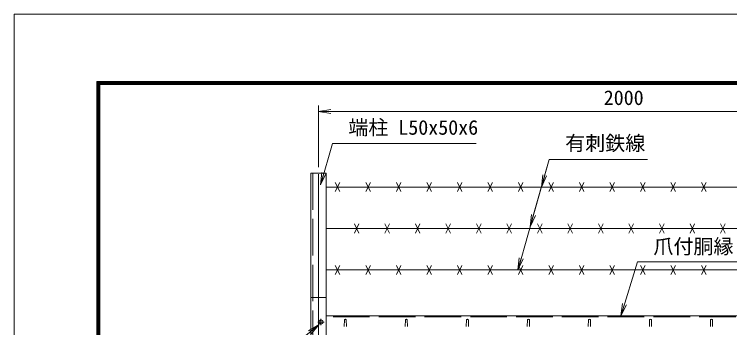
# Model space of a CAD drawing. Units: millimetres, scale not verified. Extents: x -4200 to 4200, y -2970 to 2970.
# Drawn here: x -4200 to -1855, y 1942 to 2970 of the extents above; entities that cross this region are included whole.
import ezdxf
from ezdxf.enums import TextEntityAlignment as Align

# ---------------------------------------------------------------- set-up
doc = ezdxf.new("R2010")
doc.units = ezdxf.units.MM
doc.header["$LTSCALE"] = 20
doc.linetypes.add('DASHED', pattern=[7.5, 6, -1.5])
doc.linetypes.add('USER1', pattern=[50.8, 31.75, -6.35, 6.35, -6.35])
for name, color, linetype, lineweight in [('0-0_D-STR1', 1, 'Continuous', 18), ('0-1_D-STR-DIM', 7, 'Continuous', 9), ('0-2_D-STR3', 3, 'Continuous', 13), ('0-3_D-STR-TXT', 7, 'Continuous', 9), ('0-4_0', 7, 'Continuous', 9), ('0-5_D-BMK', 2, 'USER1', 13), ('0-7_D-TTL', 7, 'Continuous', 9)]:
    doc.layers.add(name, color=color, linetype=linetype, lineweight=lineweight)
doc.styles.add('ＭＳ ゴシック', font='')
doc.styles.get('ＭＳ ゴシック').set_extended_font_data('MS Gothic')

# ---------------------------------------------------------------- blocks, each defined once
blk = doc.blocks.new('_Open')
at = {"layer": '0-4_0'}
blk.add_line((-20, 3.33), (0, 0), dxfattribs=at)
blk.add_lwpolyline([(-20, -3.33), (0, 0), (-20, 0)], dxfattribs=at)

msp = doc.modelspace()

# ---------------------------------------------------------------- linework, layer by layer
at = {"layer": '0-0_D-STR1'}
for p, q in [((-3227.82, 2448.79), (-3227.82, 500.86)), ((-3227.82, 2448.79), (-3177.82, 2448.79)), ((-3177.82, 654.85), (-3177.82, 2448.79)), ((-3177.82, 2040.86), (-3227.82, 2040.86)), ((-1235.32, 1980.86), (-3177.82, 1980.86)), ((-3117.82, 1967.73), (-3118.57, 1946.23)), ((-3111.82, 1967.73), (-3111.07, 1946.23)), ((-2917.82, 1967.73), (-2918.57, 1946.23)), ((-2911.82, 1967.73), (-2911.07, 1946.23)), ((-2717.82, 1967.73), (-2718.57, 1946.23)), ((-2711.82, 1967.73), (-2711.07, 1946.23)), ((-2517.82, 1967.73), (-2518.57, 1946.23)), ((-2511.82, 1967.73), (-2511.07, 1946.23)), ((-2317.82, 1967.73), (-2318.57, 1946.23)), ((-2311.82, 1967.73), (-2311.07, 1946.23)), ((-2117.82, 1967.73), (-2118.57, 1946.23)), ((-2111.82, 1967.73), (-2111.07, 1946.23)), ((-1917.82, 1967.73), (-1918.57, 1946.23)), ((-1911.82, 1967.73), (-1911.07, 1946.23))]:
    msp.add_line(p, q, dxfattribs=at)
at = {"layer": '0-0_D-STR1', "linetype": 'DASHED'}
for p, q in [((-3221.82, 2448.79), (-3221.82, 500.86)), ((-1235.32, 1977.86), (-3177.82, 1977.86))]:
    msp.add_line(p, q, dxfattribs=at)
at = {"layer": '0-0_D-STR1'}
for centre in [(-3114.82, 1966.48), (-2914.82, 1966.48), (-2714.82, 1966.48), (-2514.82, 1966.48), (-2314.82, 1966.48), (-2114.82, 1966.48), (-1914.82, 1966.48)]:
    msp.add_arc(centre, 3.25, 22.61986, 157.38014, dxfattribs=at)
at = {"layer": '0-1_D-STR-DIM'}
for p, q in [((-3202.82, 2468.79), (-3202.82, 2671.33)), ((-3162.82, 2651.33), (-1242.82, 2651.33))]:
    msp.add_line(p, q, dxfattribs=at)
at = {"layer": '0-2_D-STR3'}
for p, q in [((-3147.82, 2418.38), (-3132.82, 2388.38)), ((-3147.82, 2388.38), (-3132.82, 2418.38)), ((-3047.82, 2418.38), (-3032.82, 2388.38)), ((-3047.82, 2388.38), (-3032.82, 2418.38)), ((-2947.82, 2418.38), (-2932.82, 2388.38)), ((-2947.82, 2388.38), (-2932.82, 2418.38)), ((-2847.82, 2418.38), (-2832.82, 2388.38)), ((-2847.82, 2388.38), (-2832.82, 2418.38)), ((-2747.82, 2418.38), (-2732.82, 2388.38)), ((-2747.82, 2388.38), (-2732.82, 2418.38)), ((-2647.82, 2418.38), (-2632.82, 2388.38)), ((-2647.82, 2388.38), (-2632.82, 2418.38)), ((-2547.82, 2418.38), (-2532.82, 2388.38)), ((-2547.82, 2388.38), (-2532.82, 2418.38)), ((-2447.82, 2418.38), (-2432.82, 2388.38)), ((-2447.82, 2388.38), (-2432.82, 2418.38)), ((-2347.82, 2418.38), (-2332.82, 2388.38)), ((-2347.82, 2388.38), (-2332.82, 2418.38)), ((-2247.82, 2418.38), (-2232.82, 2388.38)), ((-2247.82, 2388.38), (-2232.82, 2418.38)), ((-2147.82, 2418.38), (-2132.82, 2388.38)), ((-2147.82, 2388.38), (-2132.82, 2418.38)), ((-2047.82, 2418.38), (-2032.82, 2388.38)), ((-2047.82, 2388.38), (-2032.82, 2418.38)), ((-1947.82, 2418.38), (-1932.82, 2388.38)), ((-1947.82, 2388.38), (-1932.82, 2418.38)), ((-3177.82, 2403.38), (-1235.32, 2403.38)), ((-3085.32, 2252.43), (-3070.32, 2282.43)), ((-3085.32, 2282.43), (-3070.32, 2252.43)), ((-2985.32, 2252.43), (-2970.32, 2282.43)), ((-2985.32, 2282.43), (-2970.32, 2252.43)), ((-2885.32, 2252.43), (-2870.32, 2282.43)), ((-2885.32, 2282.43), (-2870.32, 2252.43)), ((-2785.32, 2252.43), (-2770.32, 2282.43)), ((-2785.32, 2282.43), (-2770.32, 2252.43)), ((-2685.32, 2252.43), (-2670.32, 2282.43)), ((-2685.32, 2282.43), (-2670.32, 2252.43)), ((-2585.32, 2252.43), (-2570.32, 2282.43)), ((-2585.32, 2282.43), (-2570.32, 2252.43)), ((-2485.32, 2252.43), (-2470.32, 2282.43)), ((-2485.32, 2282.43), (-2470.32, 2252.43)), ((-2385.32, 2252.43), (-2370.32, 2282.43)), ((-2385.32, 2282.43), (-2370.32, 2252.43)), ((-2285.32, 2252.43), (-2270.32, 2282.43)), ((-2285.32, 2282.43), (-2270.32, 2252.43)), ((-2185.32, 2252.43), (-2170.32, 2282.43)), ((-2185.32, 2282.43), (-2170.32, 2252.43)), ((-2085.32, 2252.43), (-2070.32, 2282.43)), ((-2085.32, 2282.43), (-2070.32, 2252.43)), ((-1985.32, 2252.43), (-1970.32, 2282.43)), ((-1985.32, 2282.43), (-1970.32, 2252.43)), ((-1885.32, 2252.43), (-1870.32, 2282.43)), ((-1885.32, 2282.43), (-1870.32, 2252.43)), ((-3177.82, 2267.43), (-1235.32, 2267.43)), ((-3147.82, 2146.49), (-3132.82, 2116.49)), ((-3147.82, 2116.49), (-3132.82, 2146.49)), ((-3047.82, 2146.49), (-3032.82, 2116.49)), ((-3047.82, 2116.49), (-3032.82, 2146.49)), ((-2947.82, 2146.49), (-2932.82, 2116.49)), ((-2947.82, 2116.49), (-2932.82, 2146.49)), ((-2847.82, 2146.49), (-2832.82, 2116.49)), ((-2847.82, 2116.49), (-2832.82, 2146.49)), ((-2747.82, 2146.49), (-2732.82, 2116.49)), ((-2747.82, 2116.49), (-2732.82, 2146.49)), ((-2647.82, 2146.49), (-2632.82, 2116.49)), ((-2647.82, 2116.49), (-2632.82, 2146.49)), ((-2547.82, 2146.49), (-2532.82, 2116.49)), ((-2547.82, 2116.49), (-2532.82, 2146.49)), ((-2447.82, 2146.49), (-2432.82, 2116.49)), ((-2447.82, 2116.49), (-2432.82, 2146.49)), ((-2347.82, 2146.49), (-2332.82, 2116.49)), ((-2347.82, 2116.49), (-2332.82, 2146.49)), ((-2247.82, 2146.49), (-2232.82, 2116.49)), ((-2247.82, 2116.49), (-2232.82, 2146.49)), ((-2147.82, 2146.49), (-2132.82, 2116.49)), ((-2147.82, 2116.49), (-2132.82, 2146.49)), ((-2047.82, 2146.49), (-2032.82, 2116.49)), ((-2047.82, 2116.49), (-2032.82, 2146.49)), ((-1947.82, 2146.49), (-1932.82, 2116.49)), ((-1947.82, 2116.49), (-1932.82, 2146.49)), ((-3177.82, 2131.49), (-1235.32, 2131.49))]:
    msp.add_line(p, q, dxfattribs=at)
msp.add_lwpolyline([(-3188.32, 1964.61), (-3194.82, 1968.36), (-3201.32, 1964.61), (-3201.32, 1957.1), (-3194.82, 1953.35), (-3188.32, 1957.1)], close=True, dxfattribs=at)
msp.add_circle((-3194.82, 1960.86), 6.25, dxfattribs=at)
at = {"layer": '0-3_D-STR-TXT'}
for q in [(-2508.79, 2275.4), (-2471.94, 2405.3)]:
    msp.add_line((-2446.82, 2493.88), q, dxfattribs=at)
for points in [[(-2686.46, 2546.67), (-3157.44, 2546.67), (-3195.52, 2412.4)], [(-2124.92, 2493.88), (-2446.82, 2493.88), (-2549.06, 2133.41)], [(-1459.27, 2157.74), (-2157.15, 2157.74), (-2211.15, 1982.77)], [(-3655.22, 1806.17), (-3378.91, 1806.17), (-3202.02, 1951.42)]]:
    msp.add_lwpolyline(points, dxfattribs=at)
at = {"layer": '0-5_D-BMK'}
for p, q in [((-3202.82, 2445.57), (-3202.82, 410.86)), ((-3194.82, 1970.86), (-3194.82, 1950.86)), ((-3184.82, 1960.86), (-3204.82, 1960.86))]:
    msp.add_line(p, q, dxfattribs=at)
at = {"layer": '0-7_D-TTL', "color": 2, "lineweight": 18}
msp.add_lwpolyline([(-4200, 2970), (4200, 2970), (4200, -2970), (-4200, -2970)], close=True, dxfattribs=at)
at = {"layer": '0-7_D-TTL'}
for points in [[(-3930, 2750), (3930, 2750), (3930, -2750), (-3930, -2750)], [(-3927.5, 2747.5), (3927.5, 2747.5), (3927.5, -2747.5), (-3927.5, -2747.5)], [(-3925, 2745), (3925, 2745), (3925, -2745), (-3925, -2745)], [(-3922.5, 2742.5), (3922.5, 2742.5), (3922.5, -2742.5), (-3922.5, -2742.5)], [(-3920, 2740), (3920, 2740), (3920, -2740), (-3920, -2740)]]:
    msp.add_lwpolyline(points, close=True, dxfattribs=at)

# ---------------------------------------------------------------- block references
at = {"layer": '0-1_D-STR-DIM', "xscale": 2, "yscale": 2, "rotation": 180}
msp.add_blockref('_Open', (-3202.82, 2651.33), dxfattribs=at)
at = {"layer": '0-3_D-STR-TXT', "xscale": 2, "yscale": 2}
for p, rotation in [((-3196.07, 2410.47), 254.16392), ((-2472.49, 2403.38), 254.16392), ((-2509.33, 2273.48), 254.16392), ((-2549.61, 2131.49), 254.16392), ((-2211.74, 1980.86), 252.84683), ((-3200.47, 1952.68), 39.38905)]:
    msp.add_blockref('_Open', p, dxfattribs=dict(at, rotation=rotation))

# ---------------------------------------------------------------- texts
at = {"layer": '0-1_D-STR-DIM', "style": 'ＭＳ ゴシック'}
msp.add_text('2000', height=48.09, dxfattribs=at).set_placement((-2268.07, 2658.08), align=Align.BOTTOM_LEFT)
at = {"layer": '0-3_D-STR-TXT', "style": 'ＭＳ ゴシック'}
for s, p in [('端柱 L50x50x6', (-3105.25, 2560.52)), ('有刺鉄線', (-2394.37, 2508.75)), ('爪付胴縁 R付L40x40x3', (-2105.21, 2170.32))]:
    msp.add_text(s, height=48.09, dxfattribs=at).set_placement(p, align=Align.BOTTOM_LEFT)

doc.saveas('drawing.dxf')
